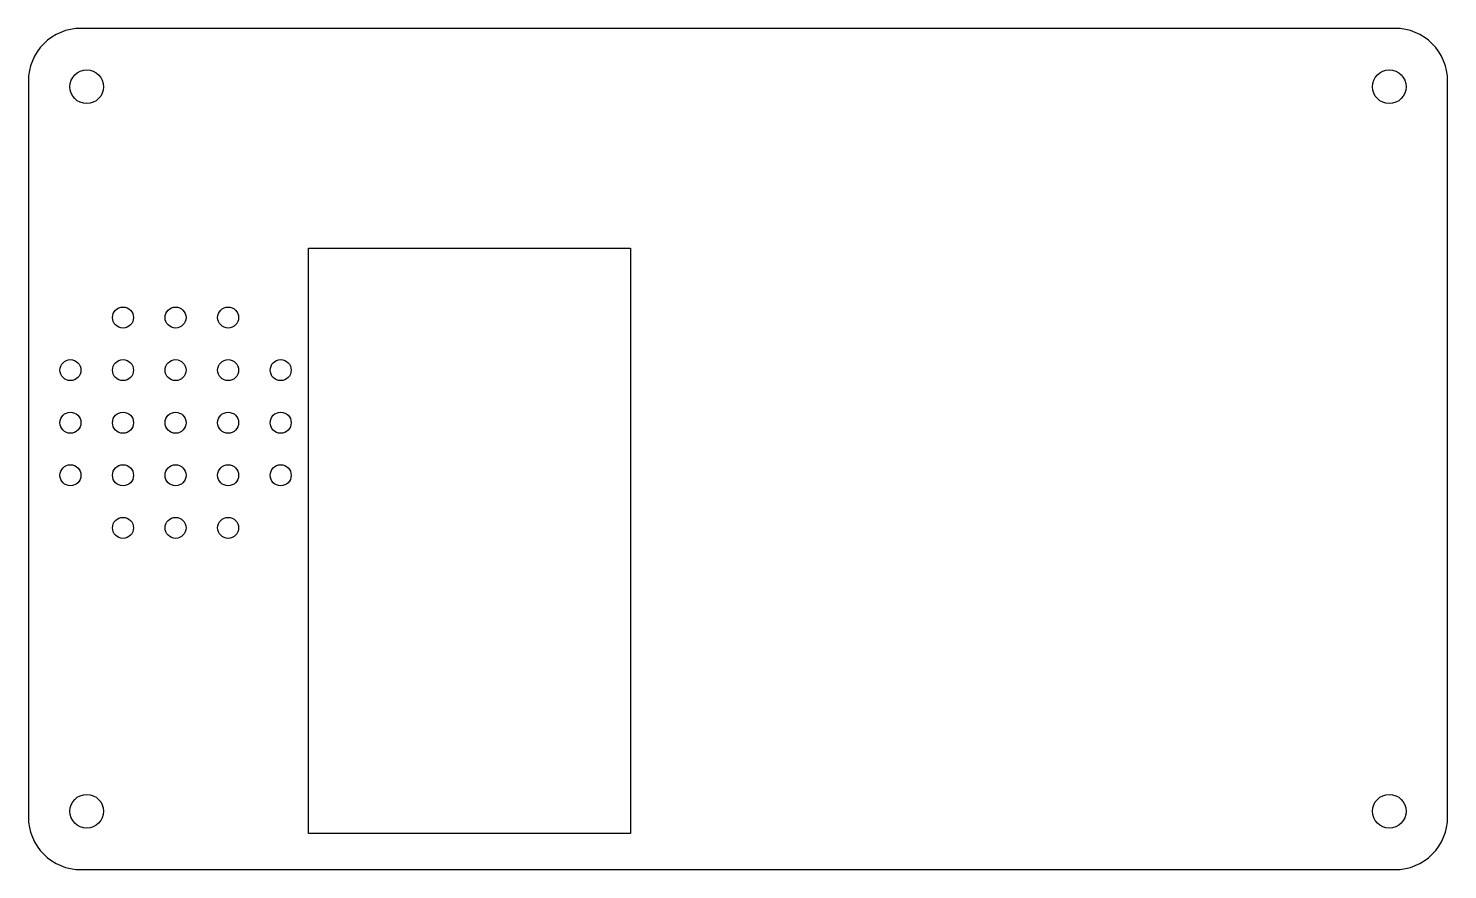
# Model space of a CAD drawing. Header units: millimetres. Extents: x 0 to 135, y 0 to 80.
import ezdxf

# ---------------------------------------------------------------- set-up
doc = ezdxf.new("R2010")
doc.units = ezdxf.units.MM
doc.layers.add('CUTOUTS', color=1, linetype='CONTINUOUS')
doc.layers.add('PERIMETER', color=5, linetype='CONTINUOUS')

msp = doc.modelspace()

# ---------------------------------------------------------------- linework, layer by layer
at = {"layer": 'CUTOUTS'}
msp.add_lwpolyline([(26.66, 3.42), (26.66, 59.11), (57.28, 59.11), (57.28, 3.42)], close=True, dxfattribs=at)
for centre, radius in [((5.55, 74.45), 1.6), ((129.45, 74.45), 1.6), ((9, 52.5), 1), ((14, 52.5), 1), ((19, 52.5), 1), ((4, 47.5), 1), ((9, 47.5), 1), ((14, 47.5), 1), ((19, 47.5), 1), ((24, 47.5), 1), ((4, 42.5), 1), ((9, 42.5), 1), ((14, 42.5), 1), ((19, 42.5), 1), ((24, 42.5), 1), ((4, 37.5), 1), ((9, 37.5), 1), ((14, 37.5), 1), ((19, 37.5), 1), ((24, 37.5), 1), ((9, 32.5), 1), ((14, 32.5), 1), ((19, 32.5), 1), ((5.55, 5.55), 1.6), ((129.45, 5.55), 1.6)]:
    msp.add_circle(centre, radius, dxfattribs=at)
at = {"layer": 'PERIMETER'}
msp.add_lwpolyline([(135, 75, 0.414214), (130, 80), (5, 80, 0.414214), (0, 75), (0, 5, 0.414214), (5, 0), (130, 0, 0.414214), (135, 5)], format="xyb", close=True, dxfattribs=at)

doc.saveas('drawing.dxf')
